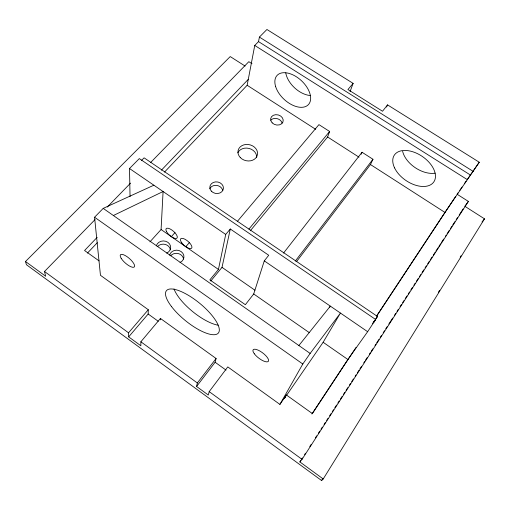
<?xml version="1.0" encoding="UTF-8"?>
<svg xmlns="http://www.w3.org/2000/svg" width="510" height="510" viewBox="0 0 510 510"><rect width="100%" height="100%" fill="white"/><g stroke="black" fill="none" stroke-linecap="round" stroke-linejoin="round"><path stroke-width="0.76" d="M355.974 347.501L312.375 413.578L286.403 394.989L279.907 404.404L227.791 366.913L209.202 391.623L208.29 395.027L196.579 386.472L215.118 362.247L216.1 358.505L160.433 318.457L140.868 341.783L140.843 345.761L128.673 336.874L128.545 332.794L148.282 309.717L100.457 275.304L94.567 217.234L103.205 208.386L153.867 185.206M128.673 336.874L148.168 314.007L148.282 309.717M149.934 241.848L161.083 229.532L163.085 191.524L113.373 215.513M160.344 319.853L160.433 318.457M164.513 172.099L247.152 85.272L254.751 45.447L258.525 41.61L259.411 37.083L266.928 29.484L353.137 83.379L350.07 91.545M218.446 269.439L225.707 234.434L230.29 229.003L268.725 255.255L264.288 260.878L253.706 293.97L245.361 304.706L209.859 279.856L218.446 269.439L161.083 229.532M210.764 281.048L222.022 267.355L230.29 229.003M196.579 386.472L197.338 382.972L216.1 358.505M250.251 230.845L327.611 136.992L329.626 131.478L318.935 124.631L237.424 221.327M361.15 154.262L362.036 152.26L372.963 159.267L370.464 164.539L296.457 261.726M386.567 107.049L387.549 104.888L479.266 162.231L444.93 212.409L376.629 315.919M329.581 307.524L330.34 306.14L298.879 345.525M279.907 404.404L302.8 364.012L310.144 353.424L340.444 313.063L323.136 342.274L286.308 395.696M286.403 394.989L284.51 398.304L285.409 397.003M245.112 66.064L230.233 56.572L25.5 261.509L26.424 264.715L321.58 480.516L322.843 478.488M438.345 292.345L439.601 290.311M460.186 257.148L461.021 255.79M321.58 480.516L323.212 478.973L484.5 218.835L464.827 206.282L468.378 201.412L457.087 194.227L457.993 192.92M323.212 478.973L299.867 461.92L300.734 460.581M301.595 459.242L302.462 457.903M304.617 454.557L305.484 453.224M309.799 446.531L311.094 444.522M315.416 437.829L316.71 435.82M318.438 433.143L319.732 431.135M321.026 429.127L322.326 427.125M324.054 424.447L325.348 422.439M326.642 420.431L327.936 418.423M329.664 415.746L330.958 413.737M332.259 411.729L333.553 409.721M334.847 407.713L336.575 405.036M337.869 403.027L339.163 401.019M340.463 399.018L342.191 396.34M343.485 394.332L344.779 392.324M346.073 390.316L347.801 387.638M349.528 384.961L350.395 383.622M351.69 381.614L353.417 378.936M355.145 376.259L356.005 374.92M357.3 372.918L359.027 370.241M359.894 368.902L361.622 366.225M363.777 362.878L364.644 361.539M365.504 360.2L367.232 357.523M369.393 354.176L370.26 352.837M371.121 351.498L372.848 348.821M375.009 345.48L375.87 344.142M376.737 342.803L378.892 339.456M380.192 337.448L381.486 335.44M383.214 332.762L384.508 330.754M385.802 328.746L387.096 326.738M388.824 324.06L392.713 318.042M394.44 315.365L395.734 313.357M397.029 311.349L398.329 309.34M400.05 306.663L401.351 304.655M402.645 302.647L403.939 300.639M405.233 298.63L406.961 295.953M408.255 293.945L409.555 291.943M410.85 289.935L412.577 287.257M413.871 285.249L415.165 283.241M416.46 281.233L418.187 278.556M419.488 276.548L420.782 274.539M422.076 272.531L423.804 269.854M425.098 267.846L426.392 265.837M427.692 263.836L429.42 261.158M430.281 259.82L432.008 257.142M433.302 255.134L435.03 252.456M435.897 251.118L438.052 247.771M438.919 246.432L440.646 243.754M441.507 242.416L443.668 239.069M445.396 236.398L446.256 235.059M447.123 233.72L449.284 230.373M450.579 228.365L451.873 226.357M452.733 225.018L454.894 221.672M456.189 219.663L457.489 217.655M459.217 214.978L463.099 208.96M299.867 461.92L302.041 459.338L468.378 201.412M141.442 160.542L144.107 157.832L377.508 316.493L373.575 322.46L375.672 319.509L139.319 158.591L129.508 168.517L130.044 196.592M311.89 414.018L347.877 359.486L367.64 331.698L375.672 319.509M376.673 316.123L455.417 196.764M459.803 190.313L462.066 187.042M464.329 183.778L466.14 181.165M467.498 179.208L479.266 162.231M372.581 323.448L374.818 320.286M375.717 319.024L377.508 316.493M295.309 261.05L372.963 159.267M283.56 253.049L362.036 152.26M387.549 104.888L382.525 111.244L347.941 89.537L353.137 83.379M482.026 221.946L484.5 218.835M248.893 229.13L329.626 131.478M185.799 246.725L189.414 242.562M171.341 236.665L174.994 232.56M87.42 253.107L97.308 242.715M97.2 237.303L84.564 250.512L99.074 260.897M161.377 170.2L248.287 79.337M25.5 261.509L45.677 276.248L44.504 271.498L95.032 219.612M107.247 207.073L130.566 183.122M150.552 162.601L248.823 61.684L251.997 63.705M259.411 37.083L473.216 171.417M258.525 41.61L470.622 175.153M254.751 45.447L467.568 179.794M247.152 85.272L315.709 129.342M327.611 136.992L358.995 157.169M370.464 164.539L444.93 212.409M129.508 168.517L225.707 234.434M264.288 260.878L367.64 331.698M222.022 267.355L254.943 290.222M253.706 293.97L309.411 332.724M323.136 342.274L347.877 359.486M103.205 208.386L310.144 353.424M94.567 217.234L302.8 364.012M148.168 314.007L158.272 321.287M215.118 362.247L226.019 370.101M44.504 271.498L128.545 332.794M140.868 341.783L197.338 382.972M209.202 391.623L302.041 459.338M435.145 173.17A23.575 14.784 34 0 1 402.619 151.285M310.584 95.536A21.159 12.948 43.2 0 1 285.74 72.847M270.784 120.226A6.337 5.1 15.1 0 1 277.217 118.664A6.337 5.1 15.1 0 1 282.106 123.165M237.838 152.809A9.83 8.147 12.9 0 1 249.103 148.448A9.83 8.147 12.9 0 1 256.689 157.666M209.763 188.757A6.789 5.788 9.7 0 1 216.788 185.43A6.789 5.788 9.7 0 1 222.73 190.568M156.328 245.845A7.274 6.445 1.3 0 1 167.892 242.326A7.274 6.445 1.3 0 1 166.713 253.126M169.588 255.14A7.28 6.502 2.9 0 1 181.126 251.564A7.28 6.502 2.9 0 1 180.043 262.471M157.552 246.566A7.216 6.407 1.1 0 1 165.151 244.405A7.216 6.407 1.1 0 1 170.365 249.798M170.684 255.771A7.223 6.471 2.8 0 1 178.27 253.572A7.223 6.471 2.8 0 1 183.536 259.01M218.108 325.201A33.239 11.583 39.2 0 1 174.012 288.915M240.267 157.513A9.9 8.179 12.9 0 0 257.002 156.136A9.9 8.179 12.9 0 0 246.005 144.47A9.9 8.179 12.9 0 0 240.267 157.513M272.181 122.853A6.381 5.119 15.1 0 0 282.897 122.094A6.381 5.119 15.1 0 0 275.7 114.68A6.381 5.119 15.1 0 0 272.181 122.853M211.344 191.135A6.84 5.82 9.8 0 0 222.991 190.09A6.84 5.82 9.8 0 0 215.564 181.885A6.84 5.82 9.8 0 0 211.344 191.135M181.802 242.9A7.229 2.811 40.6 0 0 191.645 248.204A7.229 2.811 40.6 0 0 185.098 239.311A7.229 2.811 40.6 0 0 181.802 242.9M166.496 231.521A7.21 2.786 41.1 0 0 176.415 238.457A7.21 2.786 41.1 0 0 171.908 230.048A7.21 2.786 41.1 0 0 166.496 231.521M394.561 167.898A23.868 14.548 34.2 0 0 431.345 184.352A23.868 14.548 34.2 0 0 416.415 153.153A23.868 14.548 34.2 0 0 394.561 167.898M275.636 86.579A21.414 12.731 43 0 0 305.866 106.424A21.414 12.731 43 0 0 296.769 77.023A21.414 12.731 43 0 0 275.636 86.579M121.182 258.309A9.225 3.047 41.2 0 0 133.696 267.265A9.225 3.047 41.2 0 0 127.373 256.906A9.225 3.047 41.2 0 0 121.182 258.309M254.337 353.8A9.543 3.27 37.2 0 0 267.89 361.692A9.543 3.27 37.2 0 0 260.081 351.161A9.543 3.27 37.2 0 0 254.337 353.8M171.398 306.414A33.501 11.226 39.2 0 0 217.483 333.814A33.501 11.226 39.2 0 0 188.369 295.303A33.501 11.226 39.2 0 0 171.398 306.414"/></g></svg>
